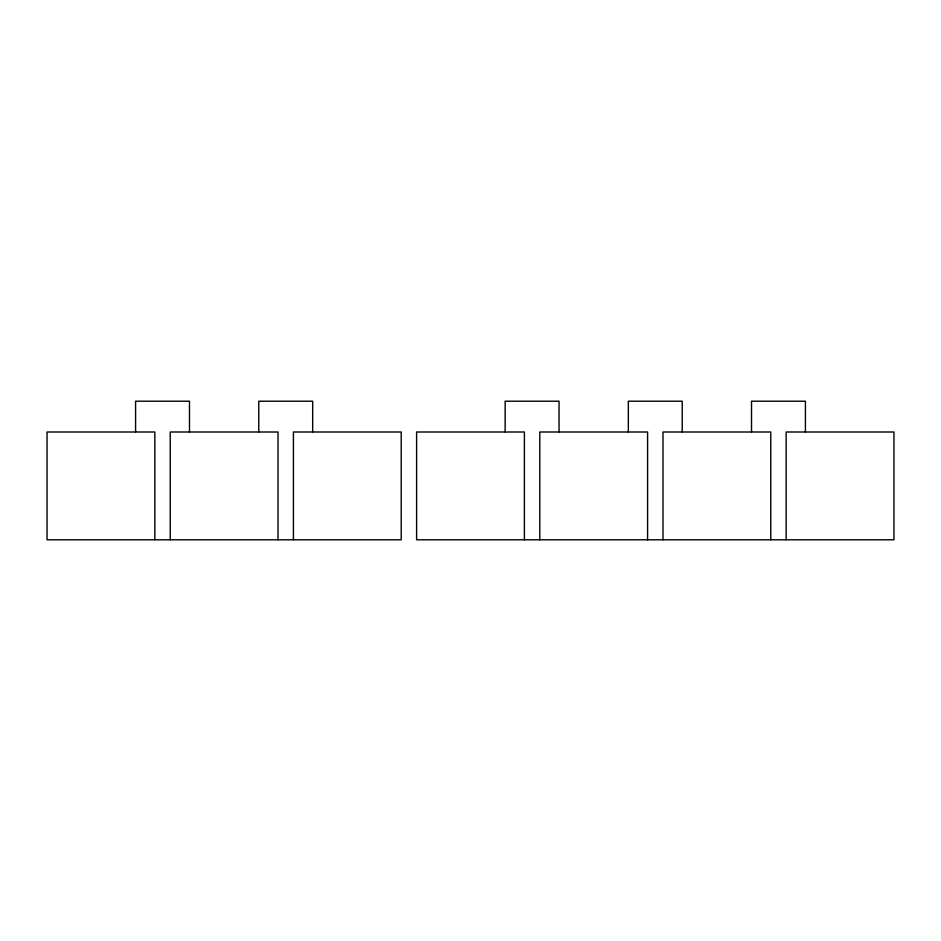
<?xml version="1.0" encoding="UTF-8"?>
<svg xmlns="http://www.w3.org/2000/svg" width="941" height="941" viewBox="0 0 941 941"><rect width="100%" height="100%" fill="white"/><g stroke="black" fill="none" stroke-linecap="round" stroke-linejoin="round"><path stroke-width="1.41" d="M805.414 431.837L805.414 401.207L751.518 401.207L751.518 431.837M786.158 539.793L786.158 432.001L893.95 432.001L893.95 539.793L416.604 539.793L416.604 432.001L524.396 432.001L524.396 539.793M770.761 539.793L770.761 432.001L662.982 432.001L662.982 539.793M682.225 431.837L682.225 401.207L628.329 401.207L628.329 431.837M647.584 539.793L647.584 432.001L539.793 432.001L539.793 539.793M559.036 431.837L559.036 401.207L505.141 401.207L505.141 431.837M312.671 431.837L312.671 401.207L258.775 401.207L258.775 431.837M293.416 539.793L293.416 432.001L401.207 432.001L401.207 539.793L47.05 539.793L47.05 432.001L154.842 432.001L154.842 539.793M278.018 539.793L278.018 432.001L170.239 432.001L170.239 539.793M189.482 431.837L189.482 401.207L135.586 401.207L135.586 431.837"/></g></svg>
